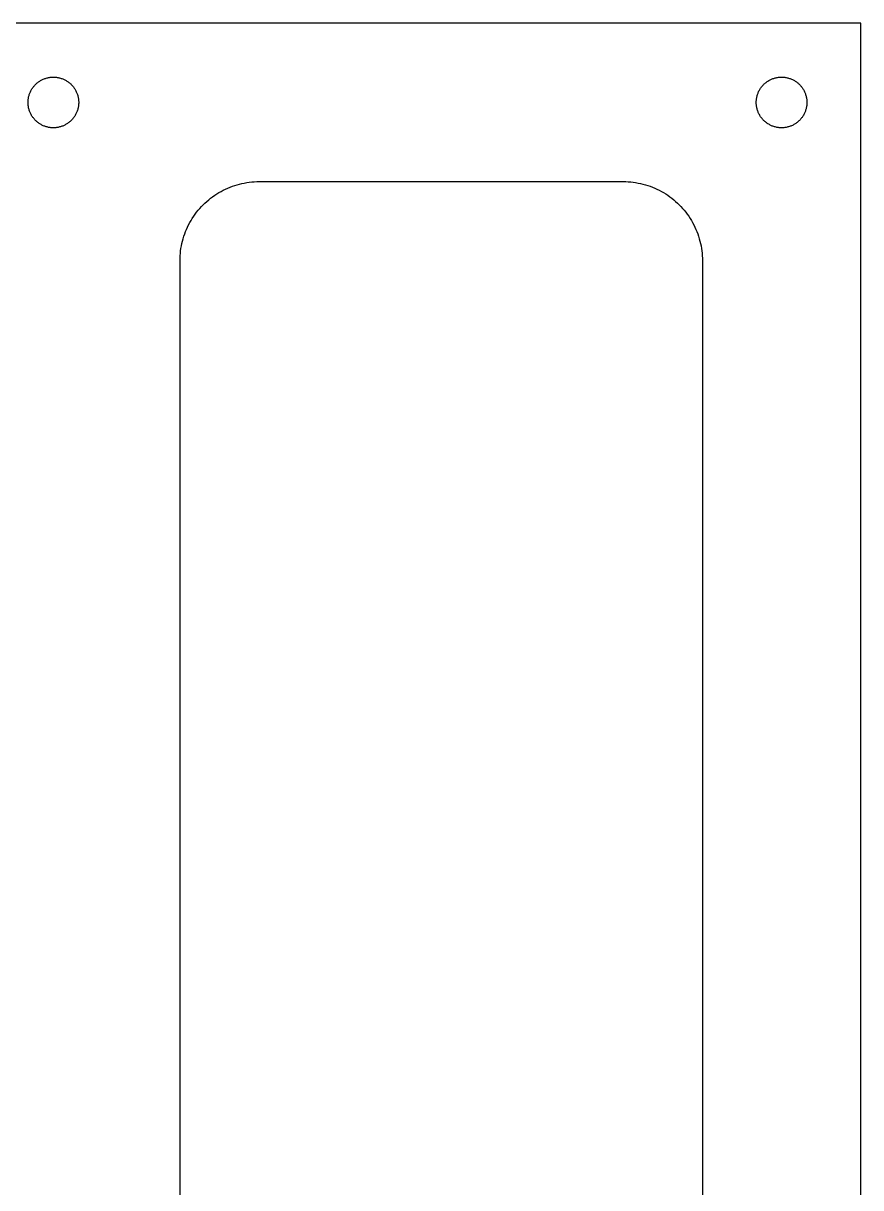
# Model space of a CAD drawing. Header units: metres. Extents: x 0 to 110, y 0 to 146.
# Drawn here: x 57.1 to 110, y 72.5 to 146 of the extents above; entities that cross this region are included whole.
import ezdxf

# ---------------------------------------------------------------- set-up
doc = ezdxf.new("R2010")
doc.units = ezdxf.units.M

msp = doc.modelspace()

# ---------------------------------------------------------------- linework, layer by layer
for p, q in [((110, 146), (0, 146)), ((110, 0), (110, 146)), ((57.7056, 141.94), (57.7357, 141.981)), ((57.7357, 141.981), (57.7672, 142.02)), ((57.7672, 142.02), (57.7998, 142.058)), ((57.7998, 142.058), (57.8336, 142.095)), ((57.8336, 142.095), (57.8686, 142.131)), ((57.8686, 142.131), (57.9047, 142.166)), ((57.9047, 142.166), (57.9419, 142.2)), ((57.9419, 142.2), (57.9801, 142.233)), ((57.9801, 142.233), (58.0193, 142.264)), ((58.0193, 142.264), (58.0595, 142.294)), ((58.0595, 142.294), (58.1007, 142.323)), ((58.1007, 142.323), (58.1427, 142.351)), ((58.1427, 142.351), (58.1855, 142.377)), ((58.1855, 142.377), (58.2292, 142.402)), ((58.2292, 142.402), (58.2736, 142.426)), ((58.2736, 142.426), (58.3187, 142.448)), ((58.3187, 142.448), (58.3646, 142.468)), ((58.3646, 142.468), (58.411, 142.488)), ((58.411, 142.488), (58.458, 142.505)), ((58.458, 142.505), (58.5056, 142.522)), ((58.5056, 142.522), (58.5536, 142.536)), ((58.5536, 142.536), (58.6021, 142.55)), ((58.6021, 142.55), (58.651, 142.561)), ((58.651, 142.561), (58.7002, 142.572)), ((58.7002, 142.572), (58.7497, 142.58)), ((58.7497, 142.58), (58.7995, 142.587)), ((58.7995, 142.587), (58.8494, 142.593)), ((58.8494, 142.593), (58.8995, 142.597)), ((58.8995, 142.597), (58.9497, 142.599)), ((58.9497, 142.599), (59, 142.6)), ((59, 142.6), (59.0502, 142.599)), ((59.0502, 142.599), (59.1005, 142.597)), ((59.1005, 142.597), (59.1506, 142.593)), ((59.1506, 142.593), (59.2005, 142.587)), ((59.2005, 142.587), (59.2503, 142.58)), ((59.2503, 142.58), (59.2998, 142.572)), ((59.2998, 142.572), (59.349, 142.561)), ((59.349, 142.561), (59.3979, 142.55)), ((59.3979, 142.55), (59.4464, 142.536)), ((59.4464, 142.536), (59.4944, 142.522)), ((59.4944, 142.522), (59.542, 142.505)), ((59.542, 142.505), (59.589, 142.488)), ((59.589, 142.488), (59.6354, 142.468)), ((59.6354, 142.468), (59.6812, 142.448)), ((59.6812, 142.448), (59.7264, 142.426)), ((59.7264, 142.426), (59.7708, 142.402)), ((59.7708, 142.402), (59.8145, 142.377)), ((59.8145, 142.377), (59.8573, 142.351)), ((59.8573, 142.351), (59.8993, 142.323)), ((59.8993, 142.323), (59.9404, 142.294)), ((59.9404, 142.294), (59.9806, 142.264)), ((59.9806, 142.264), (60.0199, 142.233)), ((60.0199, 142.233), (60.0581, 142.2)), ((60.0581, 142.2), (60.0953, 142.166)), ((60.0953, 142.166), (60.1314, 142.131)), ((60.1314, 142.131), (60.1663, 142.095)), ((60.1663, 142.095), (60.2002, 142.058)), ((60.2002, 142.058), (60.2328, 142.02)), ((60.2328, 142.02), (60.2642, 141.981)), ((60.2642, 141.981), (60.2944, 141.94)), ((103.706, 141.94), (103.736, 141.981)), ((103.736, 141.981), (103.767, 142.02)), ((103.767, 142.02), (103.8, 142.058)), ((103.8, 142.058), (103.834, 142.095)), ((103.834, 142.095), (103.869, 142.131)), ((103.869, 142.131), (103.905, 142.166)), ((103.905, 142.166), (103.942, 142.2)), ((103.942, 142.2), (103.98, 142.233)), ((103.98, 142.233), (104.019, 142.264)), ((104.019, 142.264), (104.06, 142.294)), ((104.06, 142.294), (104.101, 142.323)), ((104.101, 142.323), (104.143, 142.351)), ((104.143, 142.351), (104.186, 142.377)), ((104.186, 142.377), (104.229, 142.402)), ((104.229, 142.402), (104.274, 142.426)), ((104.274, 142.426), (104.319, 142.448)), ((104.319, 142.448), (104.365, 142.468)), ((104.365, 142.468), (104.411, 142.488)), ((104.411, 142.488), (104.458, 142.505)), ((104.458, 142.505), (104.506, 142.522)), ((104.506, 142.522), (104.554, 142.536)), ((104.554, 142.536), (104.602, 142.55)), ((104.602, 142.55), (104.651, 142.561)), ((104.651, 142.561), (104.7, 142.572)), ((104.7, 142.572), (104.75, 142.58)), ((104.75, 142.58), (104.799, 142.587)), ((104.799, 142.587), (104.849, 142.593)), ((104.849, 142.593), (104.9, 142.597)), ((104.9, 142.597), (104.95, 142.599)), ((104.95, 142.599), (105, 142.6)), ((105, 142.6), (105.05, 142.599)), ((105.05, 142.599), (105.1, 142.597)), ((105.1, 142.597), (105.151, 142.593)), ((105.151, 142.593), (105.201, 142.587)), ((105.201, 142.587), (105.25, 142.58)), ((105.25, 142.58), (105.3, 142.572)), ((105.3, 142.572), (105.349, 142.561)), ((105.349, 142.561), (105.398, 142.55)), ((105.398, 142.55), (105.446, 142.536)), ((105.446, 142.536), (105.494, 142.522)), ((105.494, 142.522), (105.542, 142.505)), ((105.542, 142.505), (105.589, 142.488)), ((105.589, 142.488), (105.635, 142.468)), ((105.635, 142.468), (105.681, 142.448)), ((105.681, 142.448), (105.726, 142.426)), ((105.726, 142.426), (105.771, 142.402)), ((105.771, 142.402), (105.814, 142.377)), ((105.814, 142.377), (105.857, 142.351)), ((105.857, 142.351), (105.899, 142.323)), ((105.899, 142.323), (105.94, 142.294)), ((105.94, 142.294), (105.981, 142.264)), ((105.981, 142.264), (106.02, 142.233)), ((106.02, 142.233), (106.058, 142.2)), ((106.058, 142.2), (106.095, 142.166)), ((106.095, 142.166), (106.131, 142.131)), ((106.131, 142.131), (106.166, 142.095)), ((106.166, 142.095), (106.2, 142.058)), ((106.2, 142.058), (106.233, 142.02)), ((106.233, 142.02), (106.264, 141.981)), ((106.264, 141.981), (106.294, 141.94)), ((57.4126, 141.201), (57.4197, 141.25)), ((57.4197, 141.25), (57.4283, 141.3)), ((57.4283, 141.3), (57.4385, 141.349)), ((57.4385, 141.349), (57.4503, 141.398)), ((57.4503, 141.398), (57.4635, 141.446)), ((57.4635, 141.446), (57.4783, 141.494)), ((57.4783, 141.494), (57.4946, 141.542)), ((57.4946, 141.542), (57.5123, 141.589)), ((57.5123, 141.589), (57.5316, 141.635)), ((57.5316, 141.635), (57.5523, 141.681)), ((57.5523, 141.681), (57.5744, 141.726)), ((57.5744, 141.726), (57.5979, 141.771)), ((57.5979, 141.771), (57.6228, 141.814)), ((57.6228, 141.814), (57.6491, 141.857)), ((57.6491, 141.857), (57.6767, 141.899)), ((57.6767, 141.899), (57.7056, 141.94)), ((60.2944, 141.94), (60.3233, 141.899)), ((60.3233, 141.899), (60.3509, 141.857)), ((60.3509, 141.857), (60.3772, 141.814)), ((60.3772, 141.814), (60.4021, 141.771)), ((60.4021, 141.771), (60.4256, 141.726)), ((60.4256, 141.726), (60.4477, 141.681)), ((60.4477, 141.681), (60.4684, 141.635)), ((60.4684, 141.635), (60.4876, 141.589)), ((60.4876, 141.589), (60.5054, 141.542)), ((60.5054, 141.542), (60.5217, 141.494)), ((60.5217, 141.494), (60.5365, 141.446)), ((60.5365, 141.446), (60.5497, 141.398)), ((60.5497, 141.398), (60.5615, 141.349)), ((60.5615, 141.349), (60.5717, 141.3)), ((60.5717, 141.3), (60.5803, 141.25)), ((60.5803, 141.25), (60.5874, 141.201)), ((103.413, 141.201), (103.42, 141.25)), ((103.42, 141.25), (103.428, 141.3)), ((103.428, 141.3), (103.439, 141.349)), ((103.439, 141.349), (103.45, 141.398)), ((103.45, 141.398), (103.464, 141.446)), ((103.464, 141.446), (103.478, 141.494)), ((103.478, 141.494), (103.495, 141.542)), ((103.495, 141.542), (103.512, 141.589)), ((103.512, 141.589), (103.532, 141.635)), ((103.532, 141.635), (103.552, 141.681)), ((103.552, 141.681), (103.574, 141.726)), ((103.574, 141.726), (103.598, 141.771)), ((103.598, 141.771), (103.623, 141.814)), ((103.623, 141.814), (103.649, 141.857)), ((103.649, 141.857), (103.677, 141.899)), ((103.677, 141.899), (103.706, 141.94)), ((106.294, 141.94), (106.323, 141.899)), ((106.323, 141.899), (106.351, 141.857)), ((106.351, 141.857), (106.377, 141.814)), ((106.377, 141.814), (106.402, 141.771)), ((106.402, 141.771), (106.426, 141.726)), ((106.426, 141.726), (106.448, 141.681)), ((106.448, 141.681), (106.468, 141.635)), ((106.468, 141.635), (106.488, 141.589)), ((106.488, 141.589), (106.505, 141.542)), ((106.505, 141.542), (106.522, 141.494)), ((106.522, 141.494), (106.536, 141.446)), ((106.536, 141.446), (106.55, 141.398)), ((106.55, 141.398), (106.561, 141.349)), ((106.561, 141.349), (106.572, 141.3)), ((106.572, 141.3), (106.58, 141.25)), ((106.58, 141.25), (106.587, 141.201)), ((57.4, 141), (57.4008, 141.05)), ((57.4008, 140.95), (57.4, 141)), ((57.4008, 141.05), (57.4032, 141.1)), ((57.4032, 140.9), (57.4008, 140.95)), ((57.4032, 141.1), (57.4071, 141.151)), ((57.4071, 140.849), (57.4032, 140.9)), ((57.4071, 141.151), (57.4126, 141.201)), ((57.4126, 140.799), (57.4071, 140.849)), ((57.4197, 140.75), (57.4126, 140.799)), ((57.4283, 140.7), (57.4197, 140.75)), ((57.4385, 140.651), (57.4283, 140.7)), ((57.4503, 140.602), (57.4385, 140.651)), ((57.4635, 140.554), (57.4503, 140.602)), ((57.4783, 140.506), (57.4635, 140.554)), ((57.4946, 140.458), (57.4783, 140.506)), ((60.5217, 140.506), (60.5054, 140.458)), ((60.5365, 140.554), (60.5217, 140.506)), ((60.5497, 140.602), (60.5365, 140.554)), ((60.5615, 140.651), (60.5497, 140.602)), ((60.5717, 140.7), (60.5615, 140.651)), ((60.5803, 140.75), (60.5717, 140.7)), ((60.5874, 140.799), (60.5803, 140.75)), ((60.5874, 141.201), (60.5929, 141.151)), ((60.5929, 140.849), (60.5874, 140.799)), ((60.5929, 141.151), (60.5968, 141.1)), ((60.5968, 140.9), (60.5929, 140.849)), ((60.5968, 141.1), (60.5992, 141.05)), ((60.5992, 140.95), (60.5968, 140.9)), ((60.5992, 141.05), (60.6, 141)), ((60.6, 141), (60.5992, 140.95)), ((103.4, 141), (103.401, 141.05)), ((103.401, 140.95), (103.4, 141)), ((103.401, 141.05), (103.403, 141.1)), ((103.403, 140.9), (103.401, 140.95)), ((103.403, 141.1), (103.407, 141.151)), ((103.407, 140.849), (103.403, 140.9)), ((103.407, 141.151), (103.413, 141.201)), ((103.413, 140.799), (103.407, 140.849)), ((103.42, 140.75), (103.413, 140.799)), ((103.428, 140.7), (103.42, 140.75)), ((103.439, 140.651), (103.428, 140.7)), ((103.45, 140.602), (103.439, 140.651)), ((103.464, 140.554), (103.45, 140.602)), ((103.478, 140.506), (103.464, 140.554)), ((103.495, 140.458), (103.478, 140.506)), ((106.522, 140.506), (106.505, 140.458)), ((106.536, 140.554), (106.522, 140.506)), ((106.55, 140.602), (106.536, 140.554)), ((106.561, 140.651), (106.55, 140.602)), ((106.572, 140.7), (106.561, 140.651)), ((106.58, 140.75), (106.572, 140.7)), ((106.587, 140.799), (106.58, 140.75)), ((106.587, 141.201), (106.593, 141.151)), ((106.593, 140.849), (106.587, 140.799)), ((106.593, 141.151), (106.597, 141.1)), ((106.597, 140.9), (106.593, 140.849)), ((106.597, 141.1), (106.599, 141.05)), ((106.599, 140.95), (106.597, 140.9)), ((106.599, 141.05), (106.6, 141)), ((106.6, 141), (106.599, 140.95)), ((57.5123, 140.411), (57.4946, 140.458)), ((57.5316, 140.365), (57.5123, 140.411)), ((57.5523, 140.319), (57.5316, 140.365)), ((57.5744, 140.274), (57.5523, 140.319)), ((57.5979, 140.229), (57.5744, 140.274)), ((57.6228, 140.186), (57.5979, 140.229)), ((57.6491, 140.143), (57.6228, 140.186)), ((57.6767, 140.101), (57.6491, 140.143)), ((57.7056, 140.06), (57.6767, 140.101)), ((57.7357, 140.019), (57.7056, 140.06)), ((57.7672, 139.98), (57.7357, 140.019)), ((57.7998, 139.942), (57.7672, 139.98)), ((57.8336, 139.905), (57.7998, 139.942)), ((57.8686, 139.869), (57.8336, 139.905)), ((57.9047, 139.834), (57.8686, 139.869)), ((57.9419, 139.8), (57.9047, 139.834)), ((57.9801, 139.767), (57.9419, 139.8)), ((58.0193, 139.736), (57.9801, 139.767)), ((60.0199, 139.767), (59.9806, 139.736)), ((60.0581, 139.8), (60.0199, 139.767)), ((60.0953, 139.834), (60.0581, 139.8)), ((60.1314, 139.869), (60.0953, 139.834)), ((60.1663, 139.905), (60.1314, 139.869)), ((60.2002, 139.942), (60.1663, 139.905)), ((60.2328, 139.98), (60.2002, 139.942)), ((60.2642, 140.019), (60.2328, 139.98)), ((60.2944, 140.06), (60.2642, 140.019)), ((60.3233, 140.101), (60.2944, 140.06)), ((60.3509, 140.143), (60.3233, 140.101)), ((60.3772, 140.186), (60.3509, 140.143)), ((60.4021, 140.229), (60.3772, 140.186)), ((60.4256, 140.274), (60.4021, 140.229)), ((60.4477, 140.319), (60.4256, 140.274)), ((60.4684, 140.365), (60.4477, 140.319)), ((60.4876, 140.411), (60.4684, 140.365)), ((60.5054, 140.458), (60.4876, 140.411)), ((103.512, 140.411), (103.495, 140.458)), ((103.532, 140.365), (103.512, 140.411)), ((103.552, 140.319), (103.532, 140.365)), ((103.574, 140.274), (103.552, 140.319)), ((103.598, 140.229), (103.574, 140.274)), ((103.623, 140.186), (103.598, 140.229)), ((103.649, 140.143), (103.623, 140.186)), ((103.677, 140.101), (103.649, 140.143)), ((103.706, 140.06), (103.677, 140.101)), ((103.736, 140.019), (103.706, 140.06)), ((103.767, 139.98), (103.736, 140.019)), ((103.8, 139.942), (103.767, 139.98)), ((103.834, 139.905), (103.8, 139.942)), ((103.869, 139.869), (103.834, 139.905)), ((103.905, 139.834), (103.869, 139.869)), ((103.942, 139.8), (103.905, 139.834)), ((103.98, 139.767), (103.942, 139.8)), ((104.019, 139.736), (103.98, 139.767)), ((106.02, 139.767), (105.981, 139.736)), ((106.058, 139.8), (106.02, 139.767)), ((106.095, 139.834), (106.058, 139.8)), ((106.131, 139.869), (106.095, 139.834)), ((106.166, 139.905), (106.131, 139.869)), ((106.2, 139.942), (106.166, 139.905)), ((106.233, 139.98), (106.2, 139.942)), ((106.264, 140.019), (106.233, 139.98)), ((106.294, 140.06), (106.264, 140.019)), ((106.323, 140.101), (106.294, 140.06)), ((106.351, 140.143), (106.323, 140.101)), ((106.377, 140.186), (106.351, 140.143)), ((106.402, 140.229), (106.377, 140.186)), ((106.426, 140.274), (106.402, 140.229)), ((106.448, 140.319), (106.426, 140.274)), ((106.468, 140.365), (106.448, 140.319)), ((106.488, 140.411), (106.468, 140.365)), ((106.505, 140.458), (106.488, 140.411)), ((58.0595, 139.706), (58.0193, 139.736)), ((58.1007, 139.677), (58.0595, 139.706)), ((58.1427, 139.649), (58.1007, 139.677)), ((58.1855, 139.623), (58.1427, 139.649)), ((58.2292, 139.598), (58.1855, 139.623)), ((58.2736, 139.574), (58.2292, 139.598)), ((58.3187, 139.552), (58.2736, 139.574)), ((58.3646, 139.532), (58.3187, 139.552)), ((58.411, 139.512), (58.3646, 139.532)), ((58.458, 139.495), (58.411, 139.512)), ((58.5056, 139.478), (58.458, 139.495)), ((58.5536, 139.464), (58.5056, 139.478)), ((58.6021, 139.45), (58.5536, 139.464)), ((58.651, 139.439), (58.6021, 139.45)), ((58.7002, 139.428), (58.651, 139.439)), ((58.7497, 139.42), (58.7002, 139.428)), ((58.7995, 139.413), (58.7497, 139.42)), ((58.8494, 139.407), (58.7995, 139.413)), ((58.8995, 139.403), (58.8494, 139.407)), ((58.9497, 139.401), (58.8995, 139.403)), ((59, 139.4), (58.9497, 139.401)), ((59.0502, 139.401), (59, 139.4)), ((59.1005, 139.403), (59.0502, 139.401)), ((59.1506, 139.407), (59.1005, 139.403)), ((59.2005, 139.413), (59.1506, 139.407)), ((59.2503, 139.42), (59.2005, 139.413)), ((59.2998, 139.428), (59.2503, 139.42)), ((59.349, 139.439), (59.2998, 139.428)), ((59.3979, 139.45), (59.349, 139.439)), ((59.4464, 139.464), (59.3979, 139.45)), ((59.4944, 139.478), (59.4464, 139.464)), ((59.542, 139.495), (59.4944, 139.478)), ((59.589, 139.512), (59.542, 139.495)), ((59.6354, 139.532), (59.589, 139.512)), ((59.6812, 139.552), (59.6354, 139.532)), ((59.7264, 139.574), (59.6812, 139.552)), ((59.7708, 139.598), (59.7264, 139.574)), ((59.8145, 139.623), (59.7708, 139.598)), ((59.8573, 139.649), (59.8145, 139.623)), ((59.8993, 139.677), (59.8573, 139.649)), ((59.9404, 139.706), (59.8993, 139.677)), ((59.9806, 139.736), (59.9404, 139.706)), ((104.06, 139.706), (104.019, 139.736)), ((104.101, 139.677), (104.06, 139.706)), ((104.143, 139.649), (104.101, 139.677)), ((104.186, 139.623), (104.143, 139.649)), ((104.229, 139.598), (104.186, 139.623)), ((104.274, 139.574), (104.229, 139.598)), ((104.319, 139.552), (104.274, 139.574)), ((104.365, 139.532), (104.319, 139.552)), ((104.411, 139.512), (104.365, 139.532)), ((104.458, 139.495), (104.411, 139.512)), ((104.506, 139.478), (104.458, 139.495)), ((104.554, 139.464), (104.506, 139.478)), ((104.602, 139.45), (104.554, 139.464)), ((104.651, 139.439), (104.602, 139.45)), ((104.7, 139.428), (104.651, 139.439)), ((104.75, 139.42), (104.7, 139.428)), ((104.799, 139.413), (104.75, 139.42)), ((104.849, 139.407), (104.799, 139.413)), ((104.9, 139.403), (104.849, 139.407)), ((104.95, 139.401), (104.9, 139.403)), ((105, 139.4), (104.95, 139.401)), ((105.05, 139.401), (105, 139.4)), ((105.1, 139.403), (105.05, 139.401)), ((105.151, 139.407), (105.1, 139.403)), ((105.201, 139.413), (105.151, 139.407)), ((105.25, 139.42), (105.201, 139.413)), ((105.3, 139.428), (105.25, 139.42)), ((105.349, 139.439), (105.3, 139.428)), ((105.398, 139.45), (105.349, 139.439)), ((105.446, 139.464), (105.398, 139.45)), ((105.494, 139.478), (105.446, 139.464)), ((105.542, 139.495), (105.494, 139.478)), ((105.589, 139.512), (105.542, 139.495)), ((105.635, 139.532), (105.589, 139.512)), ((105.681, 139.552), (105.635, 139.532)), ((105.726, 139.574), (105.681, 139.552)), ((105.771, 139.598), (105.726, 139.574)), ((105.814, 139.623), (105.771, 139.598)), ((105.857, 139.649), (105.814, 139.623)), ((105.899, 139.677), (105.857, 139.649)), ((105.94, 139.706), (105.899, 139.677)), ((105.981, 139.736), (105.94, 139.706)), ((69.4548, 135.304), (69.5912, 135.382)), ((69.5912, 135.382), (69.7301, 135.455)), ((69.7301, 135.455), (69.8711, 135.524)), ((69.8711, 135.524), (70.0143, 135.589)), ((70.0143, 135.589), (70.1594, 135.649)), ((70.1594, 135.649), (70.3063, 135.704)), ((70.3063, 135.704), (70.4549, 135.755)), ((70.4549, 135.755), (70.6051, 135.801)), ((70.6051, 135.801), (70.7566, 135.843)), ((70.7566, 135.843), (70.9093, 135.88)), ((70.9093, 135.88), (71.0631, 135.911)), ((71.0631, 135.911), (71.2178, 135.938)), ((71.2178, 135.938), (71.3733, 135.961)), ((71.3733, 135.961), (71.5295, 135.978)), ((71.5295, 135.978), (71.6861, 135.99)), ((71.6861, 135.99), (71.843, 135.998)), ((71.843, 135.998), (72, 136)), ((72, 136), (95, 136)), ((95, 136), (95.157, 135.998)), ((95.157, 135.998), (95.3139, 135.99)), ((95.3139, 135.99), (95.4705, 135.978)), ((95.4705, 135.978), (95.6267, 135.961)), ((95.6267, 135.961), (95.7822, 135.938)), ((95.7822, 135.938), (95.9369, 135.911)), ((95.9369, 135.911), (96.0907, 135.88)), ((96.0907, 135.88), (96.2434, 135.843)), ((96.2434, 135.843), (96.3949, 135.801)), ((96.3949, 135.801), (96.5451, 135.755)), ((96.5451, 135.755), (96.6937, 135.704)), ((96.6937, 135.704), (96.8406, 135.649)), ((96.8406, 135.649), (96.9857, 135.589)), ((96.9857, 135.589), (97.1289, 135.524)), ((97.1289, 135.524), (97.2699, 135.455)), ((97.2699, 135.455), (97.4088, 135.382)), ((97.4088, 135.382), (97.5452, 135.304)), ((68.4645, 134.536), (68.5773, 134.645)), ((68.5773, 134.645), (68.6935, 134.751)), ((68.6935, 134.751), (68.8129, 134.853)), ((68.8129, 134.853), (68.9355, 134.951)), ((68.9355, 134.951), (69.0611, 135.045)), ((69.0611, 135.045), (69.1896, 135.135)), ((69.1896, 135.135), (69.3209, 135.222)), ((69.3209, 135.222), (69.4548, 135.304)), ((97.5452, 135.304), (97.6791, 135.222)), ((97.6791, 135.222), (97.8104, 135.135)), ((97.8104, 135.135), (97.9389, 135.045)), ((97.9389, 135.045), (98.0645, 134.951)), ((98.0645, 134.951), (98.1871, 134.853)), ((98.1871, 134.853), (98.3065, 134.751)), ((98.3065, 134.751), (98.4227, 134.645)), ((98.4227, 134.645), (98.5355, 134.536)), ((67.8646, 133.81), (67.9549, 133.939)), ((67.9549, 133.939), (68.0492, 134.065)), ((68.0492, 134.065), (68.1474, 134.187)), ((68.1474, 134.187), (68.2495, 134.307)), ((68.2495, 134.307), (68.3552, 134.423)), ((68.3552, 134.423), (68.4645, 134.536)), ((98.5355, 134.536), (98.6448, 134.423)), ((98.6448, 134.423), (98.7505, 134.307)), ((98.7505, 134.307), (98.8526, 134.187)), ((98.8526, 134.187), (98.9508, 134.065)), ((98.9508, 134.065), (99.0451, 133.939)), ((99.0451, 133.939), (99.1354, 133.81)), ((67.4112, 132.986), (67.4759, 133.129)), ((67.4759, 133.129), (67.545, 133.27)), ((67.545, 133.27), (67.6185, 133.409)), ((67.6185, 133.409), (67.6963, 133.545)), ((67.6963, 133.545), (67.7784, 133.679)), ((67.7784, 133.679), (67.8646, 133.81)), ((99.1354, 133.81), (99.2216, 133.679)), ((99.2216, 133.679), (99.3037, 133.545)), ((99.3037, 133.545), (99.3815, 133.409)), ((99.3815, 133.409), (99.455, 133.27)), ((99.455, 133.27), (99.5241, 133.129)), ((99.5241, 133.129), (99.5888, 132.986)), ((67.1571, 132.243), (67.1985, 132.395)), ((67.1985, 132.395), (67.2447, 132.545)), ((67.2447, 132.545), (67.2956, 132.694)), ((67.2956, 132.694), (67.3511, 132.841)), ((67.3511, 132.841), (67.4112, 132.986)), ((99.5888, 132.986), (99.6489, 132.841)), ((99.6489, 132.841), (99.7044, 132.694)), ((99.7044, 132.694), (99.7553, 132.545)), ((99.7553, 132.545), (99.8015, 132.395)), ((99.8015, 132.395), (99.8429, 132.243)), ((67.0394, 131.627), (67.0616, 131.782)), ((67.0616, 131.782), (67.0886, 131.937)), ((67.0886, 131.937), (67.1204, 132.091)), ((67.1204, 132.091), (67.1571, 132.243)), ((99.8429, 132.243), (99.8796, 132.091)), ((99.8796, 132.091), (99.9114, 131.937)), ((99.9114, 131.937), (99.9384, 131.782)), ((99.9384, 131.782), (99.9606, 131.627)), ((67, 131), (67.0025, 131.157)), ((67, 15), (67, 131)), ((67.0025, 131.157), (67.0099, 131.314)), ((67.0099, 131.314), (67.0222, 131.471)), ((67.0222, 131.471), (67.0394, 131.627)), ((99.9606, 131.627), (99.9778, 131.471)), ((99.9778, 131.471), (99.9901, 131.314)), ((99.9901, 131.314), (99.9975, 131.157)), ((99.9975, 131.157), (100, 131)), ((100, 131), (100, 15))]:
    msp.add_line(p, q)

doc.saveas('drawing.dxf')
